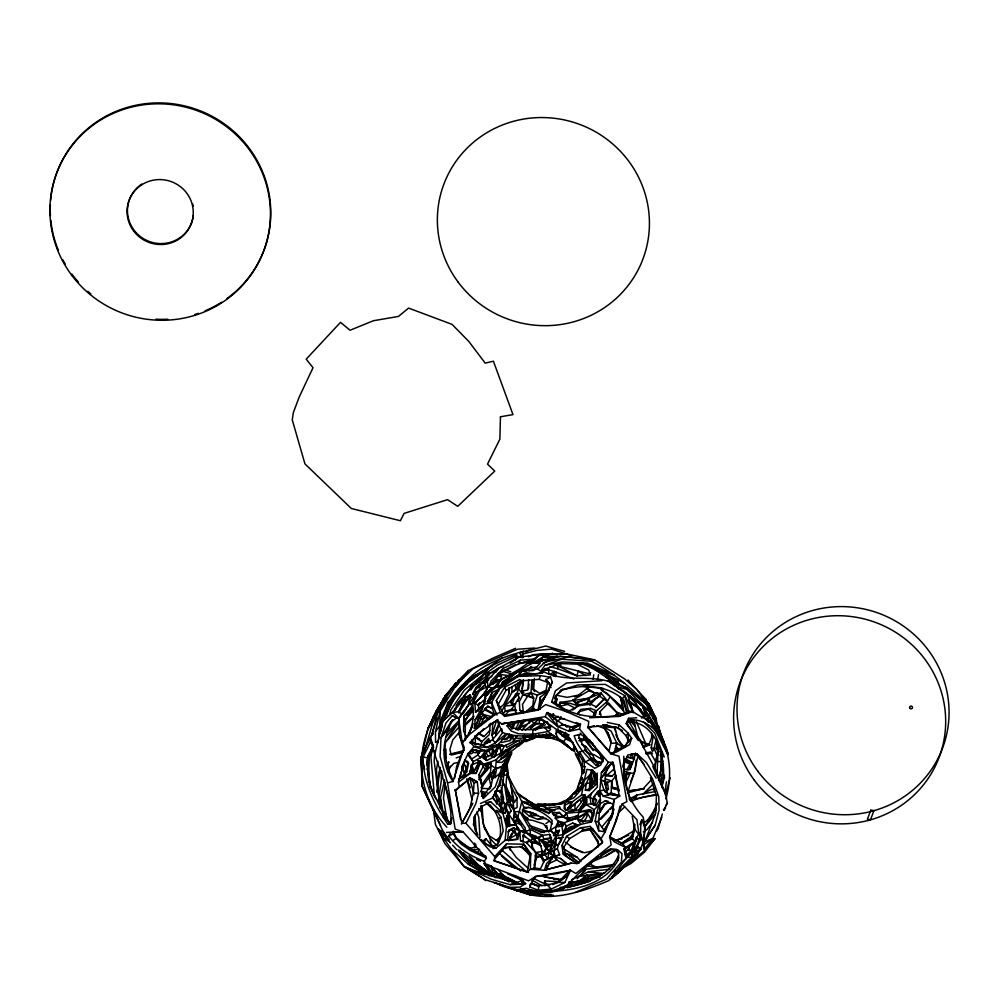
<?xml version="1.0" encoding="UTF-8"?>
<svg xmlns="http://www.w3.org/2000/svg" width="999" height="999" viewBox="0 0 999 999"><rect width="100%" height="100%" fill="white"/><g stroke="black" fill="none" stroke-linecap="round" stroke-linejoin="round"><path stroke-width="1.5" d="M623.813 756.218L623.801 774.312L629.982 800.574M480.019 761.675L480.007 763.823L476.036 773.401L470.117 773.401L459.34 778.646L458.466 782.242L459.365 786.825L455.369 790.621L461.913 823.301L461.363 824.025L472.727 803.208L461.913 823.301L465.959 823.276L494.705 856.643L494.343 860.913L528.558 872.477L493.494 860.451M548.688 813.735L548.688 812.649L552.297 810.039L559.477 808.316L566.758 813.211L588.798 811.213L576.798 818.256L566.908 820.966M433.216 746.041C423.514 762.249 427.722 782.929 435.926 798.863M598.314 846.852L598.339 841.433L590.334 829.719L581.193 831.38M627.946 769.817L629.994 769.417L630.019 763.336L624.999 759.028M484.14 683.229L484.153 680.431L490.209 672.989L518.643 657.242L539.185 654.495L565.209 653.658L594.655 659.815L560.889 656.331L542.757 657.105L518.993 670.779L502.622 681.805L501.411 684.877L498.863 685.876M502.047 755.057L502.06 752.11M583.553 872.402L583.591 867.944M643.693 835.376L644.218 849.275L652.896 838.448L661.813 817.194M481.381 805.569C481.131 820.191 485.077 835.888 496.99 845.379M511.975 686.475L511.925 692.482L501.648 711.338M439.785 731.043L440.097 711.151L456.918 684.078L468.593 670.491L492.782 658.204L515.584 648.314M659.565 775.811L657.042 775.561L658.229 745.129M422.14 780.157L422.04 786.026L442.182 829.582L448.464 839.572M592.207 783.366L595.017 784.04L594.63 771.827M580.531 816.658L576.173 816.146L568.219 818.406L563.461 816.982L554.845 817.994L558.316 821.215L564.385 822.676L576.798 818.256L579.308 811.862L585.963 804.407L586.088 797.751L583.841 794.754L581.593 794.979L572.439 801.76L564.647 805.144L565.634 810.127M508.379 681.53L508.391 680.719L504.183 685.139M469.905 751.46L470.916 753.958L473.139 752.397L478.459 752.946L478.484 751.785L476.011 749.887M624.425 769.33L629.994 769.417L634.153 759.028L630.881 757.916L630.968 753.995M528.059 833.616L538.336 838.161L542.332 851.348L540.859 856.493L543.793 862.349M565.571 832.392L566.308 826.285L564.385 822.676L561.938 826.26L555.744 826.76L550.249 830.306L541.483 832.417L531.955 828.171L522.29 812.949L523.726 807.242C519.942 794.093 510.064 783.603 506.718 770.217L506.893 763.323M591.858 819.105L592.045 812.1L587.637 811.425M661.001 768.805L661.463 751.71M559.815 707.105L559.939 702.472L589.073 698.176L601.236 693.256L607.504 701.136L594.055 712.911L593.244 716.845M479.995 837.724L478.783 817.382L476.935 811.737M438.336 800.299L441.57 778.77L441.808 771.29M429.433 752.709L428.708 775.674L430.394 787.874M634.827 824.475L634.677 829.12L632.28 838.785L622.714 843.718L609.477 837.337M564.647 805.144L564.772 802.022L581.58 786.575L583.029 780.319L582.342 777.597L579.208 783.653L577.135 791.383L573.201 793.88L576.311 793.618M581.593 794.979L584.14 780.669L590.397 774.262L586.288 783.628L585.314 790.209L589.248 790.596L590.397 774.262L591.47 770.316M481.019 808.828L481.143 805.768M618.968 791.283L613.011 762.337L608.354 762.374L601.361 772.889L599.8 790.883L603.246 796.166L608.866 794.48L619.917 795.853L614.26 799.412L612.862 804.195L612.474 813.498L610.564 820.416M474.5 847.689L474.712 843.019M616.171 775.549L611.7 781.018L611.163 793.019L608.816 794.68M478.334 754.445L478.484 751.785M489.473 733.303L490.309 723.288M529.408 720.229L529.258 723.064L531.006 720.366L539.335 718.83L545.167 721.728L540.084 727.372M555.444 845.079L555.968 836.088L559.452 830.356L555.769 830.956L554.058 834.028L550.249 830.306L552.222 820.529C545.004 812.911 534.265 807.304 523.726 807.242M637.899 756.305L634.028 773.301L630.257 773.076L625.973 782.329L626.535 773.401L624.138 779.095M592.594 769.929L591.033 777.297L590.309 788.648L585.314 790.209M470.092 807.354L473.351 793.081L474.026 783.029L470.329 778.146L459.365 786.825M539.535 709.278L540.347 697.215L548.763 690.484L550.474 684.64M501.348 742.544L510.227 740.559L510.539 736.163L504.77 739.173L501.848 739.422M533.566 690.484L534.39 678.496M445.479 742.095L444.642 753.845L448.514 769.58L453.284 781.43M523.488 680.469L522.065 690.983L522.877 694.717L519.368 701.535L519.83 710.289L525.074 712.474L532.754 705.719L533.728 698.076L531.006 692.707L531.855 680.544M492.869 723.176L492.007 735.064L493.419 740.434M664.41 744.505L657.829 731.543L648.351 719.779L648.626 715.971L642.682 705.918L623.351 691.008L608.141 680.694L626.635 687.662L651.148 708.491L660.314 733.878M586.85 799.4L578.808 810.077L584.003 803.109L584.502 796.24M551.048 687.624L548.851 682.729L539.16 679.357L521.977 680.794L519.692 679.545L504.732 687.087L496.328 700.511L500.374 712.537L504.92 716.383L538.299 709.952L545.691 704.607L566.62 711.725L588.761 721.378L588.149 727.185L610.826 753.783L618.993 756.231L626.91 801.623L622.115 804.02L609.852 836.775L611.163 844.979L575.836 873.513L570.466 870.329L564.897 882.417L551.298 889.085L538.336 890.259L538.698 885.676L531.63 883.378M438.723 739.547C438.536 716.82 449.538 696.091 466.458 681.33C480.931 664.522 503.059 657.067 523.801 651.198L521.203 652.822M608.354 762.374L579.557 729.095L580.494 724.263L576.311 722.602M584.003 803.109L584.365 798.588M625.973 782.329L626.535 773.401M435.002 750.674L434.153 760.976L440.184 808.104M523.888 692.544L522.065 690.983L527.822 689.959L528.683 679.582M552.31 891.345C577.122 890.034 605.719 883.728 618.219 859.827L618.718 853.858L615.222 849.487L608.641 849.649L600.911 854.232M636.076 760.177L635.189 770.704L630.694 781.555M504.258 768.943L502.947 784.115L501.323 790.733L503.146 801.198L508.941 814.197L519.755 831.18L520.504 840.646L523.189 841.87L523.101 835.264L525.374 832.055L530.119 829.345L542.719 835.389L549.6 834.402L550.911 836.687M553.933 675.811L554.308 671.478L545.292 668.893M555.519 845.329L555.968 836.088L550.611 829.894M604.982 784.702L605.357 780.431M544.38 883.903L544.655 880.931L558.366 881.705M622.115 804.02L636.937 819.704L638.885 833.703L635.102 841.258L632.28 838.785L634.39 824.275M475.811 844.305L475.549 847.164L468.656 848.551M528.571 688.511L528.983 684.203M565.359 732.23L574.275 745.953L574.65 750.024L572.227 750.062L563.985 742.032L558.029 738.286L556.043 733.953L556.406 730.294L558.229 728.895M500.374 712.537L494.405 714.223L474.313 728.358L475.162 719.717L484.003 704.37L485.564 695.429L493.756 687.861L500.699 679.67L518.993 670.779L537.237 666.832M538.336 890.259L529.807 886.925L530.082 884.252M529.607 861.987L530.694 853.496L523.901 844.23L506.505 843.868L494.705 856.643M592.919 803.496L593.356 799.188L596.54 799.974L594.542 805.369M663.311 763.948L660.901 784.59M518.756 743.256L518.493 745.828L496.978 762.237L496.316 759.677L503.384 751.81L514.985 745.092M509.165 723.888L507.092 725.861L511.113 731.018L518.668 733.778L532.617 734.203L533.104 729.557L551.598 726.261L549.038 728.021L544.305 727.322L548.226 731.53L550.561 729.57L547.227 721.615M567.382 800.686L564.772 802.022L564.073 808.503L568.656 811.388L580.232 809.677L585.963 804.407L590.946 803.795L595.879 805.768L599.762 799.637M664.285 778.895L661.837 778.583L659.303 780.881L662.587 756.068M610.027 835.976L616.171 821.103L616.495 818.169M435.264 752.359L442.707 721.166L452.597 712.399L465.909 696.89L470.292 694.954L469.255 704.22L458.628 718.318L459.328 734.864L463.586 749.362L452.984 781.48L447.552 782.879L455.157 829.12L462.912 831.705L486.426 858.178L484.303 861.263L486.538 865.097L528.608 880.831L535.726 876.51L570.466 870.329L566.321 876.41L559.602 881.243M491.62 756.43L492.47 749.088M550.249 733.441L549.912 736.363C534.365 734.889 517.682 738.323 502.597 732.554L496.915 720.341L498.014 719.817L488.661 725.162M516.383 659.14L516.745 656.106L522.914 657.792M550.511 851.285L551.311 844.542L555.968 836.088L563.523 834.39L580.756 824.387L591.396 821.927L592.807 818.169M515.609 693.968L512.162 704.183M624 761.201L622.827 766.92M636.613 837.237L631.955 857.142L612.662 875.798L626.623 857.766L636.213 848.451L640.172 836.151L634.677 829.12L632.217 816.258M445.367 782.304L443.469 797.989L446.528 817.319L444.53 811.625M519.742 729.407L520.029 727.085L525.811 719.655M515.209 736.176L516.108 738.361L524.213 737.936L524.525 735.326M547.027 865.296L546.503 869.555L544.405 870.254L530.357 869.267L527.172 872.115L530.694 853.496L530.357 869.267L534.365 868.056L540.546 868.718L544.355 860.576L547.639 858.553L559.627 854.832L557.405 848.8L558.366 844.605L563.523 834.39M434.478 796.515L430.806 755.681L431.768 748.089M437 792.269L440.147 767.507M465.247 740.197L465.334 721.153L463.786 716.345L472.702 705.669C474.775 718.88 471.59 732.866 462.212 742.632L458.628 718.318L452.597 712.399L465.709 693.693L484.353 673.576L464.373 690.122L450.861 709.889L449.787 714.685L442.707 721.166L453.246 699.4L467.832 682.08L488.923 667.844L478.084 682.529L490.209 672.989L485.077 674.063L486.163 676.598M488.536 702.584L492.195 692.482L499.125 689.048L501.798 685.114L502.622 681.805M500.237 772.951L495.317 786.787L483.366 798.501L483.753 795.441L491.296 784.952L494.355 770.479L494.955 777.659L500.237 772.951L501.673 766.97L508.416 756.88M593.144 679.345L593.718 674.812M608.116 795.004C603.983 784.315 602.897 770.042 613.011 762.337M428.534 754.857L427.035 765.122M433.578 746.378L430.594 741.782L423.126 757.13C423.126 781.83 434.016 803.945 447.664 824.013L451.048 823.488L451.798 817.781M502.372 754.52L502.734 751.797M492.844 848.588L495.916 848.126L505.094 840.396L507.467 840.122L508.791 830.032L513.786 827.821C520.079 832.841 529.757 830.931 534.278 838.661M582.617 758.029L581.718 772.577L583.441 773.676L584.477 768.593L584.115 761.9C574.862 751.385 572.477 732.504 556.406 730.294M480.457 803.508L492.557 798.026L498.451 786.375L500.312 785.351L501.773 774.437L503.896 772.964L511.625 753.134M496.678 728.333L495.866 734.34L498.901 724.612M654.47 768.868L655.519 761.413L650.212 752.259L645.841 752.709M427.147 762.949L428.221 755.281M664.81 793.531L666.458 781.842M464.735 760.701L468.281 753.096L473.151 761.688L470.042 771.041L470.117 773.401L458.466 782.242L464.86 759.827L468.481 763.548L466.758 771.865L459.34 778.646L464.735 760.701L468.481 763.548L468.256 762.15L464.81 773.501L462.275 777.185M522.027 688.848L523.401 679.632M540.047 844.255L525.374 832.055L520.092 830.768L515.584 824.587L513.498 818.343L514.497 811.737L513.736 809.178L509.865 804.707M623.376 867.144C641.408 857.691 648.001 835.639 643.044 816.907C629.595 802.672 622.926 783.553 623.663 764.06L627.847 754.894L637.15 754.095L652.522 778.745L658.766 796.765L659.128 809.889L655.219 825.024L644.118 841.882L652.896 838.448L642.894 845.379L645.167 828.021L641.783 819.792L640.646 827.184L640.784 839.672L636.975 846.253L633.978 856.742L617.832 873.376L608.778 880.606C580.057 892.944 546.091 903.97 515.871 889.872M473.226 694.705C474.238 685.214 484.278 680.381 491.808 676.398M654.62 769.105L657.017 755.331L659.028 751.548M555.469 676.598L556.206 672.215L554.308 671.478L550.012 674.6M592.882 801.348L593.606 797.077L598.364 791.57M454.582 778.271L456.643 766.358L464.31 747.627L459.328 734.864M538.199 709.64L540.347 697.215M614.098 809.227L605.157 831.842L598.751 830.831L595.179 821.19L596.54 813.323L600.711 799.874M437.137 783.666L440.022 767.382M557.205 695.404L567.157 697.352L578.558 695.079L587.275 688.311L587.737 685.676M655.706 741.133L654.145 748.588L652.359 751.735L651.211 747.751L653.296 736.088M520.504 840.646L526.373 842.607L535.739 852.572L536.226 857.666L534.365 868.056L535.739 852.572L532.43 847.04L530.919 840.796L523.101 835.264L525.462 836.625L522.827 836.463M482.592 706.705L483.928 704.258L485.564 695.429L497.365 686.301L500.699 679.67L488.124 686.313L484.365 694.005L474.85 703.246L469.255 704.22L475.936 692.744L485.052 684.615L486.9 689.298L481.793 696.191L475.487 702.547L469.255 704.22L471.765 704.869M608.866 794.48L603.983 790.084L599.8 790.883C601.298 804.382 597.902 817.494 598.751 830.831M505.931 810.002L507.33 802.509L504.408 784.327L502.947 784.115L502.797 779.957M494.955 777.659L496.765 768.044L501.673 766.97L511.5 753.77L501.423 758.728L500.936 755.431L505.744 749.849M618.219 859.827L618.768 856.955M438.012 761.3L436.451 769.43L437.699 788.773L440.646 808.74M437.137 791.732L437.699 788.773M549.6 834.402L551.086 840.596L544.105 844.38L546.241 848.301L544.455 854.033L547.639 858.553L551.311 844.542L544.105 844.38L538.336 838.161L532.492 838.248L530.919 840.796L526.373 842.607L528.496 840.796L530.919 840.796L541.196 845.828M661.813 787.537C668.131 763.736 657.879 720.791 627.484 721.815M463.573 713.086L468.294 705.194L470.292 694.954L471.328 697.577M547.777 681.33L546.041 690.247L539.71 693.368L533.016 688.91L532.455 680.294M597.477 680.069L598.551 674.537M475.399 814.51L473.389 824.475L477.984 835.077M665.871 798.9C672.752 775.536 670.491 748.151 655.469 728.321C650.324 719.367 640.384 717.494 633.004 711.588M428.883 754.894L427.959 759.352L428.633 782.429M623.713 848.688L626.086 858.541L624.775 849.412L633.741 843.256L631.405 850.424L627.26 854.769L626.623 857.766L627.31 854.819M510.039 840.571L511.775 833.453L515.297 831.767M627.409 756.668L634.153 759.028L635.426 753.034M483.853 745.666L484.478 742.806L488.648 738.448L490.084 742.444M440.372 730.968L447.827 702.384L453.071 698.114L466.458 681.33L459.478 688.748M657.829 751.036L656.281 748.388L657.567 742.544M656.243 758.953L657.704 752.347L657.255 743.406M503.296 713.448L505.232 711.375L504.57 705.993L510.814 700.873L517.42 692.644L520.092 681.143M438.049 742.744L435.527 742.182L435.464 731.643L440.097 711.151M440.959 770.154L441.57 778.77L442.569 774.387M506.968 825.074L507.942 820.766L505.569 819.043M422.302 773.438C418.668 746.178 429.782 719.779 444.655 697.639L436.675 710.689L427.884 728.87L421.116 758.253L422.04 786.026L440.634 825.574M441.296 806.168L440.434 798.151L444.63 779.969M447.415 767.844L448.813 761.787L447.003 766.033M591.396 821.927L594.243 809.727L599.812 803.883L605.194 800.873L608.179 801.273M473.351 703.808L475.936 692.744L487.45 686.5M579.557 729.095L569.043 731.355L569.979 727.359L580.494 724.263L569.043 731.355L557.804 726.585L545.229 716.645L501.66 723.825L496.915 720.341L477.047 734.465L470.679 742.719L469.842 742.544L483.841 728.795M503.146 801.198L503.646 799.1L501.186 787.374M489.86 685.064L490.896 681.193L503.171 668.418L520.454 660.152L534.19 659.115L538.786 655.481L565.209 653.658M506.605 763.323L503.121 777.172M503.021 810.551L501.386 806.193L501.96 803.82M599.4 714.422L600.087 711.6L608.528 702.834L616.52 712.05L618.256 715.933L617.457 713.186L615.584 715.396M584.14 780.669L586.9 769.405L591.458 770.092L596.228 774.375L596.828 783.765L589.248 790.596M480.806 745.766L481.805 741.72L489.385 734.54M595.042 716.595L596.49 710.776L590.709 708.428L580.781 709.352L577.584 713.361L579.919 714.922M516.608 828.221L520.092 830.768L517.657 839.31L505.094 840.396L506.456 826.735L502.747 812.662L504.92 804.195L507.33 802.509L511.188 810.913L508.703 813.636L507.367 818.968L509.902 825.561M615.771 751.585L616.783 743.069L611.138 731.143L603.671 726.773L611.151 741.62M470.117 773.401L473.151 761.688L480.619 757.642L485.402 750.749L498.426 744.392L506.918 734.277L512.862 736.126L513.436 741.583L504.358 745.953L495.666 746.628L487.025 751.698L482.704 757.304L486.8 760.464L520.616 742.756L526.56 736.862L534.415 738.261L533.229 736.65L527.597 736.513M608.853 751.385L610.963 743.256L608.116 733.066L603.671 726.773L614.747 727.697L618.044 739.135L623.426 746.69M497.277 844.742C503.933 830.831 499.675 815.733 489.91 804.67M614.235 752.821L616.783 743.069L610.963 743.256M616.171 821.103L620.129 806.043M468.356 778.546L471.166 778.533L477.31 781.917L478.558 793.293L475.774 803.82L465.959 823.276M589.997 787.687L592.27 779.12L591.033 773.775M623.189 867.132L633.978 856.742L636.213 848.451L633.89 845.728L636.388 837.15M501.261 810.564L501.073 805.531L502.572 800.074L500.237 790.471L495.029 791.583L497.327 801.635L496.378 803.833M662.012 766.058L659.153 776.473L660.951 774.687M518.294 682.442L516.708 688.186L511.925 692.482L518.394 688.323L522.927 680.307M665.371 795.079L670.142 777.834M494.967 682.692L497.989 675.249M441.221 721.428L442.844 715.634M444.48 699.5L445.691 695.229L455.806 682.954L456.506 685.376M479.757 778.471L486.663 770.529L488.948 762.462L491.471 765.571L495.616 768.331L501.673 766.97M549.038 728.021L549.85 725.174M534.103 865.146L536.226 857.666L557.405 848.8M662.349 813.948L658.091 828.77L656.48 831.318M424.5 751.348L432.667 723.076L445.691 695.229L450.162 691.77M517.944 701.323L519.043 697.527L517.42 692.644M543.081 734.402L542.395 736.812L538.573 734.977M553.034 675.861L554.308 671.478L573.938 678.983M628.346 850.411L629.557 846.24M629.994 769.417L632.13 762.312L625.349 758.853M499.15 675.586L501.473 676.248L500.262 680.194L496.603 680.232M657.005 803.77L654.607 811.638L644.517 826.772M429.632 740.734L437.162 717.994M505.094 761.588L498.451 786.375L492.557 798.026L500.249 806.455L503.371 813.586L505.519 813.024L504.92 804.195L502.572 800.074L500.249 806.455L499.512 799.3L495.029 791.583L500.237 790.471M577.897 664.51L588.761 670.054L590.409 674.912L577.035 675.861L557.504 668.706L558.329 666.021L588.174 673.513L590.721 672.752M611.488 818.306L612.874 813.835M625.087 851.997L628.383 849.724L629.757 845.254M479.57 762.025L476.036 773.401L470.042 771.041M496.503 720.691L492.007 735.064L495.292 732.055L499.213 723.101M532.105 710.301L537.337 695.242L548.763 690.484L546.553 694.792L540.009 702.197L544.43 698.788M539.148 809.852L541.383 809.989L541.708 808.978L554.932 810.676M448.389 772.027L450.287 766.121M555.956 703.184L557.205 699.263L555.094 697.065M593.893 782.979L596.553 778.134M602.547 761.887L603.371 759.365L599.987 753.795L602.547 761.887L596.028 765.359C587.437 756.668 577.547 747.764 574.163 735.689L581.293 734.44L594.792 746.216M430.806 755.681L433.554 747.327M452.784 719.979C441.895 738.636 440.259 763.311 452.984 781.48M566.62 711.725L551.648 702.135L555.382 690.821L566.483 683.016L601.798 680.731M558.041 720.866L560.202 718.93L560.988 716.57M568.219 799.088L576.848 789.784L582.142 773.726M634.028 773.301L628.096 791.233L643.131 788.723L652.21 778.895M539.16 679.357L540.422 675.636L550.599 677.185L552.26 682.205L538.299 709.952L552.26 682.205M504.882 775.286L507.292 774.612C502.422 794.355 514.06 812.637 525.224 827.971L525.374 832.055M631.38 801.697L635.426 799.5L636.962 794.979L655.344 791.545M472.889 701.548L475.936 692.744M511.013 729.445L513.498 722.265M625.349 745.704L628.321 740.771L626.036 735.701L618.206 727.934L619.255 724.924L607.192 722.377M479.557 752.996L480.544 750.162M597.165 773.076L597.327 787.075L591.52 793.268L590.109 797.339L590.946 803.795M516.108 738.361L517.145 735.414L513.436 741.583L520.504 739.834L523.401 740.584L527.909 739.847L533.578 737.811M480.844 791.533L482.892 785.763L495.616 768.331L496.316 759.677L484.178 764.597L480.007 763.823L478.121 761.975M586.313 689.31L587.325 686.463M631.668 857.254L633.978 856.742L637.562 846.665L637.437 843.993M475.337 728.134L484.003 704.37L491.583 702.597L498.926 689.148L520.816 674.75L526.061 673.226L535.239 673.813M477.597 727.422L480.931 718.106L483.366 714.435L491.87 716.832M505.969 822.714L507.005 819.829M479.495 777.384L486.663 770.529L489.185 763.623L479.158 778.159M513.598 816.021L516.208 817.457L517.869 816.795L522.027 801.011L536.8 809.078M661.301 752.272L661.763 763.623L662.774 760.926M480.357 725.049L484.865 716.058M558.878 705.282L559.939 702.472L569.78 703.184L578.034 705.881L590.571 704.158L596.478 706.892L603.92 699.188L607.504 701.136L610.214 696.615L598.701 687.449M515.272 659.977L516.745 656.106L497.39 665.222L485.077 674.063M469.542 732.991L473.139 723.626M472.077 758.815L477.809 755.007L479.208 751.373L485.402 750.749L474.038 746.478L470.679 742.719L483.266 745.254L486.8 747.464L498.426 744.392L504.358 745.953L501.323 752.472L499.213 745.641L494.455 756.93L491.146 754.969L483.329 758.316L486.8 760.464M563.024 826.185L564.385 822.676M639.922 824.612L641.783 819.792M494.455 756.93L498.489 746.515L501.161 745.504M522.777 735.951L524.213 737.936L524.787 736.438M643.643 842.107L645.491 839.684L655.806 812.949L656.418 795.803L650.449 777.584M536.226 857.666L550.349 852.634L544.105 844.38L553.321 840.696L555.032 845.803C554.72 854.744 549.737 861.575 546.503 869.555L571.228 863.148L577.097 863.511L602.347 842.831M442.12 726.735L438.823 735.202L440.971 731.068M446.516 715.459C456.73 684.253 487.475 665.334 516.845 654.607M512.649 728.97L514.835 723.376M484.103 842.956L485.814 838.623L491.033 844.804L494.867 846.39M628.396 720.579L637.762 736.688L641.583 741.583L643.456 747.452L648.601 745.341L651.648 737.624L651.648 733.378M518.481 730.169L522.302 720.591M545.229 716.645L546.74 712.874L579.907 724.787L569.043 731.355M627.722 713.011L628.508 711.038L624.862 695.691L605.269 684.377L578.021 684.952L560.127 690.509M661.725 785.264L663.773 780.169M430.644 725.037L432.33 720.903M433.466 718.144L436.85 709.889L444.655 697.639M486.9 689.298L488.124 686.313L487.137 680.681L499.125 667.981L495.679 672.402M598.101 764.06L599.138 761.525M657.03 803.221L653.746 811.238L655.931 810.139M557.792 834.402L559.452 830.356M592.882 770.266L594.492 780.057L591.371 787.624L593.006 787.2L590.709 786.101M565.634 710.401L570.067 710.551L579.682 704.919L587.062 703.034L589.073 698.176L595.167 693.206L597.277 693.081M433.703 717.707L436.85 709.889L439.86 706.718M465.334 721.153L472.702 705.669M441.57 778.77L442.782 775.936M569.243 811.625L574.924 810.326L581.593 801.935L584.003 796.278M474.313 728.358L480.007 715.059L487.799 706.268L492.42 708.628L494.405 714.223L497.24 714.897M508.803 756.817L501.923 771.927L504.532 770.266M529.807 886.925L532.08 881.642L535.726 876.51L557.242 873.526L570.466 870.329M605.756 786.188L607.417 782.329L611.7 781.018L612.25 788.248L619.093 790.059M508.516 840.971L511.775 833.453M556.043 733.953L557.692 730.157M638.398 740.584L626.248 723.538L628.521 718.331L636.725 717.781M513.436 741.583L514.522 739.098M563.985 742.032L565.459 738.636L570.516 740.509L559.378 732.492L557.504 729.432M593.856 805.219L593.456 799.425L595.392 794.992L599.313 790.459M469.318 733.054L472.252 726.373M478.558 711.088L478.496 705.194L474.85 703.246L475.536 712.287L483.928 704.258L485.189 701.41M507.017 739.322L508.903 735.139M584.602 871.565L585.664 869.242L612.237 866.245M446.878 827.197C428.908 808.253 420.242 782.417 421.391 756.455L430.182 737.487L432.942 733.815M470.292 694.954L468.881 697.14L465.909 696.89L458.603 712.687L463.848 702.534M557.33 825.336L562.624 823.613L558.316 821.215L555.744 826.76L555.769 830.956L557.017 832.105L554.058 834.028M626.935 770.017L630.019 763.336L632.13 762.312M454.757 710.189L457.779 703.683L472.152 686.301L479.445 680.631M560.139 887.387L564.46 886.987L563.698 888.611L550.561 892.557L539.984 893.031M472.602 694.218L473.663 691.945L484.153 680.431L485.152 683.091L488.561 679.932M433.104 745.104L430.182 737.487L421.628 755.631L423.776 752.422M506.505 843.868L504.657 847.789L494.505 859.302M644.23 764.535L636.725 754.994L637.15 754.095L646.49 762.599L656.118 778.209M548.751 674.05L548.763 668.831M515.621 729.357L519.468 721.34M635.264 842.656L637.212 838.623L642.869 839.709L639.81 832.617L640.784 839.672M427.335 757.916L433.091 746.066M491.358 756.318L493.319 752.284M663.91 809.977L667.195 803.271L666.083 795.454L652.722 766.308M509.003 688.786L509.378 693.144L503.771 704.37L499.512 708.328M561.938 845.504L563.823 847.127L565.921 856.368L563.186 853.995L561.938 845.504L566.545 836.313L580.419 827.821L590.009 826.385L602.559 842.182L577.097 863.511L567.157 857.167M561.938 826.26L562.874 833.066L566.308 826.285L572.527 823.076L578.021 825.174L570.392 826.747L564.672 831.305M454.732 710.351L452.597 712.399L458.366 711.775L465.909 696.89M589.797 784.003L592.27 779.12L589.21 778.883M453.071 698.114L439.86 725.549L435.464 731.643M478.883 774.862L484.178 764.597L491.371 762.537L490.509 772.152L481.63 784.952L478.883 774.862L480.906 779.732L481.63 784.952M492.195 692.482L487.337 701.835L491.133 702.859M513.498 818.343L514.56 816.308L514.497 811.737L519.805 811.538L530.119 829.345L530.344 834.552M478.971 688.024L480.944 684.24L487.137 680.681M472.764 703.333L479.045 691.545L485.052 684.615M515.472 664.597L498.014 673.975L518.381 664.048L520.454 660.152M580.844 821.628L584.914 820.366L587.162 816.146L585.938 812.462M596.54 813.323L600.012 812.162L604.245 804.183L609.815 802.509M486.9 695.304L488.873 691.645M589.385 686.538L587.275 688.311L588.861 690.809L595.167 693.206L601.236 693.256L599.662 696.178L591.358 701.186M466.358 715.122L468.506 711.188M473.688 772.127L479.32 761.887L473.688 771.915M432.804 717.519L445.691 695.229L443.057 699.525L445.529 698.064M497.864 705.007L505.931 690.496L521.977 680.794M519.043 697.527L511.788 709.228L505.232 711.375L516.408 710.064M574.45 819.23L576.173 816.146M665.696 805.956L667.195 803.271M484.303 861.263C470.242 856.131 457.779 847.951 448.701 836.038L450.524 832.766L462.912 831.705L446.503 832.417M544.28 845.878L545.741 843.256L538.336 838.161L542.719 835.389L543.681 838.948L542.17 840.559M430.969 723.688L427.884 728.87L432.317 721.003M442.357 719.592L451.298 703.833M523.289 720.229L517.195 729.557M489.535 788.823L491.071 786.151L488.499 776.048M503.171 668.418L500.474 673.114L490.821 683.978M613.423 875.761L612.2 877.896L609.353 878.908M427.884 728.87L430.831 723.825M513.948 809.44L511.151 786.163L517.02 797.964L514.298 802.622L511.151 786.163L507.292 774.612M460.314 681.231L463.049 677.609L450.936 689.747L437.924 711.825L431.843 735.152L433.316 733.266M620.916 843.793L630.069 837.986L633.703 831.805M510.227 740.559L512.862 736.126L509.165 733.965M577.185 878.77L585.664 869.242M506.056 804.645L507.33 802.509M602.559 842.182L601.123 838.573L605.157 831.842L598.189 822.027L595.179 821.19M445.679 708.641L448.076 704.657M496.778 803.795L499.512 799.3L497.327 801.635L495.142 791.183M663.973 810.476L665.559 807.866L663.461 809.752M618.531 855.356C609.09 877.06 584.128 884.54 562.662 887.861M585.377 794.754L567.544 809.752L572.439 801.76L564.772 802.022L562.212 803.571L549.812 805.619L544.393 804.27L559.24 803.496M596.291 858.054L600.424 856.418L601.848 854.083M537.337 695.242L531.006 692.707L527.922 695.729L522.477 704.445L523.476 713.161M452.272 719.929L441.021 737.662L440.084 756.418L447.552 782.879M455.119 685.614L458.229 680.681L468.593 670.491L455.319 687.162L463.049 677.609M653.633 790.009L655.119 787.649M622.777 861.425L627.197 857.342L630.294 852.434M572.227 750.062L574.238 746.902M600.012 812.162L605.556 803.446L600.699 808.928M563.773 736.738L565.184 734.527L568.306 736.475L565.684 737.162M656.006 730.681L657.417 728.483L648.626 715.971L645.541 715.996L641.383 717.969M458.828 712.699L468.881 697.14L464.847 701.46M535.039 808.441L536.451 806.293L547.527 812.949M644.118 841.882L655.219 825.024M459.065 721.802L445.479 742.407L458.691 727.372M644.305 822.639L647.876 819.854L655.669 808.079M477.185 853.021L479.645 849.312L472.265 849.799M450.561 690.334L455.806 682.954M490.047 690.097L491.683 687.624M540.422 675.636L517.332 676.485L521.466 671.54L519.567 674.55L501.411 684.877L518.993 670.779L521.466 671.54L537.774 669.043L544.967 662.1L568.593 656.917L595.292 660.214L624.85 679.07L636.813 689.285L647.327 704.22C630.806 687.387 612.562 672.202 591.533 661.288L561.688 659.215L544.83 665.346L541.408 670.379C563.736 684.09 591.483 673.089 614.585 683.603M570.804 798.164L572.439 795.766M566.708 810.177L572.439 801.76M563.823 847.127L569.642 838.586L584.403 829.582L592.644 828.82M593.443 695.754L595.167 693.206L587.275 688.311M491.071 786.151L489.31 788.723L482.117 788.423M511.188 810.913L505.993 818.069L507.392 825.536L506.456 826.735L515.584 824.587L507.392 825.536M577.672 714.148L579.395 711.625L590.709 708.428M561.151 840.771L558.079 845.254L558.366 844.605L555.032 845.803L549.962 851.51L550.624 854.033M536.426 663.061L541.008 659.64L542.757 657.105L554.645 658.441M487.05 695.366L491.858 688.448L495.879 686.301M489.035 875.773L490.584 873.551L496.178 874.038L505.631 880.269M563.686 736.663L565.184 734.527L562.062 735.863M589.635 779.27L591.033 777.297M510.077 754.52L511.738 752.172M643.456 747.452L645.816 744.118L648.601 745.341M440.921 704.707L436.675 710.689L441.196 705.107M446.99 698.001L437.924 711.825L440.184 709.802M502.435 755.157L504.145 752.746M488.449 675.424L490.209 672.989L485.589 678.521M519.755 831.18L516.783 835.326L516.92 839.335M615.746 715.559L617.457 713.186M606.156 771.428L600.461 779.332L603.983 790.084L605.481 792.207M583.079 783.228L577.135 791.383L576.848 789.784M473.688 817.407L481.643 806.555L490.646 801.735L503.371 813.586L496.278 810.326L500.849 817.145L503.234 830.893L498.051 843.718L491.92 847.189M601.56 827.384L612.712 813.923M644.942 840.346L647.677 836.613M470.354 678.808L468.756 680.968L471.728 680.207M449.026 727.859L441.021 737.662L446.029 722.851L452.197 715.808L458.628 718.318L468.294 705.194M652.684 821.927L647.165 829.382L643.294 831.867M470.804 689.997L474.475 685.052L479.995 680.481M508.141 799.475L509.615 801.76L512.125 800.374L508.866 798.725L510.676 796.29M484.153 680.431L479.458 686.713L475.911 687.449M523.426 657.255L520.916 656.53L522.739 654.083L536.863 650.399L551.648 649.1L571.628 655.794M578.071 791.27L581.58 786.575M540.884 855.356L546.241 848.301C552.547 854.869 557.005 863.223 567.444 864.397L560.651 858.503L553.071 856.817L544.355 860.576L540.884 855.356L535.464 852.622L542.332 851.348L540.859 856.493L543.031 858.478M605.394 827.759L608.978 823.039M456.106 705.456L461.563 698.313M651.398 841.195L654.969 838.611L644.505 852.184L630.769 863.685L623.963 867.207M539.847 727.659L545.192 721.465M580.756 824.387L576.798 818.256L581.056 820.291L586.163 813.773L576.798 818.256L568.231 820.204L563.461 816.982L555.656 817.444M593.618 700.299L589.735 705.094L601.236 693.256M482.18 795.466L483.578 793.706L481.156 792.082M592.944 816.67L589.71 820.741L581.793 821.478L576.798 818.256M648.626 715.971L646.328 718.843L648.351 719.779M440.372 706.83L436.863 711.163L436.85 709.889L439.248 709.602M441.908 831.405L438.436 829.457L444.655 843.306L463.886 866.383L491.346 879.257L510.014 884.652L520.854 884.252L523.439 881.068L514.473 875.611M445.879 696.078L443.057 699.525L445.179 697.527M448.738 704.807L462.262 688.224M626.036 735.701L628.134 733.166L619.255 724.924M504.345 716.32L508.928 710.826M644.617 826.91L654.845 814.622M472.44 743.606L469.842 742.544L483.266 745.254L492.544 739.71L501.673 728.758L502.597 732.554L495.454 742.869L486.8 747.464L474.038 746.478L467.694 754.57L473.151 761.688M517.095 818.631L514.148 822.165L521.366 824.65M446.416 736.625L458.953 721.678M465.809 719.28L473.663 709.952M441.508 832.629L443.381 838.049L463.886 866.383C482.205 874.512 501.91 878.408 520.854 884.252L523.588 881.031M459.902 731.568L452.847 739.834L449.862 749.4L451.273 755.057L462.899 752.197M464.935 725.661L473.601 717.057M532.055 880.781L535.726 876.51M493.019 684.215L496.865 679.782M436.9 711.076L439.635 707.941M491.146 754.969L498.489 746.515M563.461 816.982L566.758 813.211L568.231 820.204M461.838 702.884L464.747 699.587M626.848 712.612L622.19 698.738L624.862 695.691L632.792 711.588L618.606 716.47L589.647 717.732M477.622 705.319L479.657 703.034M548.676 832.08L550.249 830.306M566.758 813.211L563.374 817.02L559.215 812.424L552.335 812.936L552.297 810.039L549.587 812.811M654.969 838.611L643.269 851.685L616.283 873.613M635.651 848.8L637.562 846.665L641.208 849.075L633.978 856.742M462.212 742.632L470.029 733.978L496.341 713.586L491.583 702.597L487.337 701.835L499.125 689.048L497.365 686.301L501.823 686.588M584.727 769.242L581.718 772.577L584.477 771.952M522.015 730.169L531.006 720.366L535.314 724.425L539.385 723.588L543.468 724.063M567.932 819.854L569.992 817.644L568.219 818.406M482.929 674.275L488.923 667.844M533.691 670.154L540.484 662.861L530.844 663.398L538.786 655.481L519.917 668.818L504.395 677.672L490.209 684.09M489.922 730.344L484.165 736.525L478.446 732.879M481.019 787.761L482.892 785.763M480.744 713.723L483.366 714.435L484.802 717.12L482.342 719.717L478.821 714.273M449.163 768.331L453.921 763.311L458.978 762.274M569.905 870.017L558.478 882.055L552.922 884.639M488.399 701.71L498.926 690.659M509.39 837.487L512.337 834.402M487.5 703.333L496.89 693.531M600.861 819.23L608.366 811.388M610.501 809.153L612.649 806.905M485.152 683.091L488.361 679.757M486.663 770.529L491.471 765.571L488.998 762.487M447.49 732.417L459.39 720.242M499.562 792.519L501.323 790.733M501.423 758.728L514.36 745.529L518.493 745.828L521.74 742.569L516.283 744.342M491.096 755.706L494.168 752.622M604.77 773.263L605.881 775.998L612 776.111L614.934 773.164M598.139 820.679L613.423 805.344M477.984 704.782L480.044 702.709M653.309 783.89L642.931 794.193L650.499 789.722L654.932 788.748M630.756 801.111L636.962 794.979L629.258 799.088M454.57 695.841L462.2 688.299M619.392 811.9L624.637 806.917M507.667 826.76L509.79 824.674L508.941 814.197L506.68 811.051M517.132 729.907L520.029 727.085L526.86 724.275M475.162 719.717L480.007 715.059M555.444 696.216L562.887 689.135L556.131 695.354L554.832 702.434L557.292 706.181M596.615 706.518L603.958 699.537M450.936 689.747L473.414 668.431L517.519 649.225L534.815 648.051L525.486 651.847M457.742 690.971L472.914 676.585L486.313 668.955L502.122 657.804M484.14 826.373L489.348 835.888L496.391 840.384L500.337 836.65M458.628 718.318L460.714 716.358M478.496 705.194L486.001 698.139M511.363 703.908L510.814 700.873L519.48 693.506M642.494 842.507L645.491 839.684M475.536 712.287L483.928 704.258M529.695 729.595L535.314 724.425L530.469 727.884M531.031 662.025L534.19 659.115L518.381 664.048M452.435 688.036L454.645 686.001M449.787 714.685L455.906 709.14M578.409 734.49L579.87 739.797L585.601 749.325L583.391 751.323L579.495 751.635L585.364 761.9L594.792 768.318L600.611 765.184L603.371 759.365L589.348 739.735M511.5 753.77L501.835 762.412L496.978 762.237M499.575 776.398L501.773 774.437M526.273 736.463L536.825 736.575L551.698 738.249L553.671 736.488M529.582 663.623L538.786 655.481M604.395 774.562L607.429 774.774L614.173 768.905L613.186 762.649M454.57 694.73L467.42 683.566L465.284 683.291M598.214 764.285L591.57 758.666L585.364 761.9M489.972 774.762L491.833 778.995L493.818 777.284M472.052 679.595L476.673 675.624L474.175 676.036M464.498 724.412L473.976 716.283M542.257 671.253L544.63 669.23L560.202 663.598L587.574 664.472L624.625 683.279M493.543 796.016L495.679 794.193M597.877 857.254L578.858 873.326L563.698 888.611L560.776 888.411M468.256 713.486L473.026 709.477M464.81 773.501L466.758 771.865M576.161 707.454L578.034 705.881L572.789 700.187L588.861 690.809M482.829 841.121L485.814 838.623M534.465 722.889L539.335 718.83L539.385 723.588L534.465 722.889L525.449 730.032M518.306 746.365L525.387 740.521M587.062 802.247L586.088 797.751L591.52 793.268M594.792 715.908L594.055 712.911L596.341 711.051M567.544 809.752L578.071 801.173M550.312 716.158L553.446 713.623M484.503 709.253L488.061 706.38M592.644 781.543L594.492 780.057M572.789 700.187L576.273 702.697L588.261 698.726L595.167 693.206M464.947 701.673L470.442 697.352M636.463 852.821L641.208 849.075L638.898 848.101M450.512 722.489L456.593 717.831M528.496 711.513L533.341 707.804L535.039 709.802M491.858 672.989L497.877 668.393L503.658 666.208M524.587 671.89L531.843 666.483L526.623 669.829M626.248 723.538L631.68 719.617C650.699 720.279 664.347 737.037 668.206 754.57L663.523 744.892M462.612 686.113L476.673 675.624M485.614 695.679L484.365 694.005L491.858 688.448L488.124 686.313M514.36 745.529L498.451 757.192M545.879 823.613L549.587 820.891M656.343 728.071L658.503 726.498L645.342 702.984M465.459 681.942L472.914 676.585M583.079 880.656L589.148 876.298L604.695 872.926M470.092 687.886L473.888 685.177M610.826 677.172L608.466 678.858L594.979 669.717L583.016 664.148M499.7 680.981L504.395 677.672M510.214 663.174L518.643 657.242M647.876 819.854L651.336 817.432M544.68 885.663L557.742 882.404L566.321 876.41M470.517 686.575L473.076 684.802M606.018 791.058L608.441 789.385L607.417 782.329L603.271 781.081M622.452 842.731L632.442 835.813M611.301 877.06L613.786 875.336M581.256 741.633L584.477 739.422L583.728 735.326M531.843 734.502L529.258 736.525L524.213 737.936L524.188 735.476M572.652 710.002L575.212 708.254L567.894 704.395L559.939 702.472L559.153 706.393L567.894 704.395M595.566 707.517L596.478 706.892M498.963 818.431L500.849 817.145M544.455 854.033L540.859 856.493L535.127 855.806M583.891 699.188L589.073 698.176L590.571 704.158L587.062 703.034M507.904 831.892L513.786 827.821L516.783 835.326L511.426 829.507L514.71 832.055M469.468 752.297L473.002 749.924L479.208 751.373L476.648 750.049M474.475 685.052L479.495 681.705M490.197 741.121L488.074 742.532L484.478 742.806L489.71 740.734M466.321 682.28L481.293 672.315M452.959 840.521L456.106 838.423L460.789 843.805L469.955 850.274L486.426 858.178M506.718 770.217L504.62 771.603L504.008 769.005M625.649 847.514L622.714 843.718L609.852 836.775L614.373 841.92L625.649 847.514L635.102 841.258M657.829 733.928L660.027 732.504L658.503 726.498L658.616 728.845M554.033 815.758L559.215 812.424L563.911 817.207L555.444 815.971M507.617 873.85L520.754 879.582L525.661 883.541L520.079 887.112L509.54 887.374L485.052 879.682L463.886 866.383L479.021 875.911M591.108 862.174L605.856 855.868L616.183 849.25M473.439 708.428L463.786 716.345L463.573 731.081L466.321 736.987M504.77 739.859L510.539 736.163M600.424 856.418L610.789 849.987M443.718 750.399L445.916 749.05L446.191 758.278M496.216 686.375L493.756 687.861L496.316 686.862M599.787 791.533L597.639 792.831L598.788 796.228L597.377 791.245M543.731 891.483L540.122 893.655L529.058 893.506L521.228 891.932M501.798 685.114L519.567 674.55L518.993 670.779L521.278 671.728M614.847 840.733L621.503 838.124L633.616 830.968M553.396 719.105L558.179 716.308M506.443 815.634L508.941 814.197L507.367 818.968L509.79 824.674M618.918 716.395L628.508 711.038L632.792 711.588L627.722 694.879L623.351 691.008L634.927 702.447L645.541 715.996L642.682 705.918L650.361 712.474L626.735 689.372L614.685 686.001L608.141 680.694M532.767 729.794L543.456 723.701M458.229 680.681L460.839 679.22M594.38 699.138L599.662 696.178L603.92 699.188M605.856 855.868L616.346 849.987M562.874 833.066L577.609 824.874M518.843 819.829L514.148 822.165L518.893 819.892M551.548 716.133L554.045 714.797M510.601 837.899L517.057 834.54M546.678 847.651L551.635 845.104L551.585 839.285M590.334 829.719L592.694 828.496M574.887 751.922L552.547 735.014L549.912 736.363L546.228 733.741M551.56 852.022L553.983 850.811L555.169 856.305L553.071 856.817L546.565 863.586L544.405 870.254L571.228 863.148M523.114 810.801L529.245 816.058L537.849 819.417L543.081 816.795M513.736 809.178L517.145 807.467L517.02 797.964M507.929 802.472L509.078 801.897M550.511 685.826L545.804 679.52L550.599 677.185M527.247 695.766L529.882 694.48M507.817 886.762L506.905 886.887L517.782 890.971L538.961 892.831L541.595 891.545M571.952 879.582L588.461 871.79L609.752 869.18M448.701 836.038L453.484 833.765L453.271 831.205M547.252 890.783L540.122 893.655L538.961 892.831L551.061 890.996L564.46 886.987M534.74 729.732L537.512 729.245L534.852 729.807L545.429 724.712M548.788 863.66L556.643 859.977M636.575 847.127L637.562 846.665M564.772 802.022L574.013 797.702L586.288 783.628L590.084 782.891M560.839 690.409C580.694 684.465 605.631 684.14 622.19 698.738M435.527 742.182L437.962 741.058M569.305 798.688L557.367 804.083L548.963 805.606L544.393 804.27M524.213 737.936L526.56 736.862M624.55 771.153L630.257 773.076L626.585 774.762L623.863 774.675M502.06 785.376L504.408 784.327M468.556 680.993L471.341 679.77M585.439 766.82L581.543 766.196L577.859 754.545L580.269 753.483M510.014 884.652L523.039 880.319M474.762 675.848L477.559 674.637M481.468 796.34L485.227 794.704M486.313 668.955L491.958 666.508M615.983 872.751L620.017 871.016L615.759 870.666M575.499 892.344L606.43 879.182L621.341 862.224L622.027 853.67L617.744 849.874L610.164 848.863M637.187 850.786L641.208 849.075M528.471 656.743L533.641 654.557L552.847 653.533L557.192 655.019M525.836 741.683L535.377 737.712M627.459 721.353L631.68 719.617L628.521 718.331M472.627 764.497L480.556 761.226L484.178 764.597L482.292 764.048M522.352 809.739L528.696 807.142M522.402 832.217L526.461 830.544M621.503 838.124L628.683 835.201M537.175 837.537L542.719 835.389M456.156 757.941L460.527 756.318M589.073 698.176L576.273 702.697L579.682 704.919M538.961 892.831L542.395 891.645M472.539 677.734L476.91 676.236M574.088 726.76L578.296 725.311M474.026 783.029L477.31 781.917L470.329 778.146L455.369 790.621L455.182 789.41L460.551 819.517M579.208 783.653L582.754 782.467M563.324 724.762L546.74 712.874L557.804 726.585L563.324 724.762L569.979 727.359M555.169 856.305L559.627 854.832M461.863 766.308L465.234 774.849L461.863 766.308L464.897 765.321L466.483 769.555M574.537 696.877L578.933 695.466M522.44 720.928L507.092 725.861L508.204 724.987L512.075 727.871L521.94 729.645L533.104 729.557M592.782 760.039L598.538 762.724L602.847 761.35M608.691 793.768L611.163 793.019L619.417 795.691M497.902 786.076L500.312 785.351M590.234 754.183L594.08 754.682L601.735 759.34M587.549 727.672L594.218 725.736M635.426 799.5L643.468 797.19L657.23 794.979M577.859 754.545L580.344 753.845M548.139 654.869L552.847 653.533L545.554 654.907M614.21 872.027L617.07 871.228L617.832 873.376M577.01 863.536L563.186 853.995M567.07 887.761L590.197 881.343M604.245 804.183L609.852 802.647M525.087 889.834L522.402 890.571L516.483 889.797L526.273 888.261L536.163 891.57L551.061 890.996L547.315 889.922M605.856 829.382L603.446 830.044L606.068 827.609L612.474 813.498L614.26 799.412L603.246 796.166M449.937 754.257L464.373 750.399M651.323 795.404L654.308 794.605M602.035 874.987L572.09 882.467L567.295 884.989L585.389 882.279M627.484 792.881L643.131 788.723M582.629 821.578L585.476 820.828L584.914 820.366M544.892 846.84L551.635 845.104L551.086 840.596M549.313 737.037L551.698 738.249L554.882 737.449M518.394 688.323L522.877 694.717L531.006 692.707M578.97 740.771L584.477 739.422L593.231 750.561M578.558 695.079L581.043 694.48M530.844 663.398L560.889 656.331M558.104 732.579L562.025 731.668M592.682 850.848L584.265 852.784L570.342 847.027M579.308 811.862L589.135 809.64L592.02 810.501M634.652 799.063L649.812 795.728M614.959 840.371L622.165 838.835M523.401 740.584L534.415 738.261M578.521 876.523L601.623 873.313L588.461 871.79M538.174 890.571L522.402 890.571L521.091 888.423M536.775 673.9L542.732 672.702L537.774 669.043M600.099 876.997L572.09 882.467L569.043 882.292M543.144 662.924L546.053 662.362M544.83 665.346L562.325 662.012L587.25 663.099L614.385 675.112L598.701 670.267L625.287 687.986M468.356 679.894L471.391 679.32M487.699 802.284L490.646 801.735M449.937 754.382L462.912 752.01M556.431 834.964L553.409 835.514L556.805 835.826M582.117 830.381L591.183 828.77M504.47 715.384L540.147 709.153M532.617 734.203L548.226 731.53M525.262 720.242L528.109 719.755M485.314 763.548L491.371 762.537M542.732 669.829L547.252 669.08M492.969 876.398L475.649 863.486L471.678 862.886L475.649 863.486L496.753 877.522L496.178 874.038L491.046 866.096L487.137 864.36M511.7 846.69L504.657 847.789L521.753 846.69L528.908 852.06M614.348 864.385L594.954 867.382L586.438 865.571M520.029 727.085L524.637 726.385L523.276 726.086M614.497 871.428L617.182 871.016M520.854 884.252L525.661 883.541M522.365 720.704L501.66 723.825L541.421 718.793L555.869 729.045L569.18 734.977M517.332 676.485L542.732 672.702M537.849 819.417L545.854 818.231M556.118 838.448L563.448 837.399M543.681 838.948L551.573 837.836M553.858 879.457L562.087 879.108M622.477 714.497C599.675 718.993 573.326 718.006 554.832 702.434L551.648 702.135M628.221 790.871L644.367 788.86M615.421 871.59L620.017 871.016L615.609 870.691M530.694 805.256L544.805 805.631L546.216 808.241L559.403 806.618L560.302 808.878M562.212 803.571L544.805 805.631L544.043 806.518L535.701 805.718L530.369 803.109M523.451 662.437L528.009 661.912M624.387 773.688L630.257 773.076M659.115 755.119L657.017 755.331L654.145 748.588L651.211 747.751M586.088 797.751L590.109 797.339L593.456 799.425M654.145 748.588L656.281 748.388M588.536 880.906L572.09 882.467L569.105 881.83M537.937 735.389L550.961 734.165L558.029 738.286M588.149 727.185L606.405 725.499L618.206 727.934M504.57 705.993L514.81 705.132L515.809 713.673M507.467 840.122L517.657 839.31M538.124 815.434L529.245 816.058L532.929 812.886L524.8 810.664M540.184 660.489L550.387 659.802M560.202 718.93L564.572 718.631M568.356 827.884L574.263 827.484M661.213 738.099L663.686 741.47L658.741 731.193L663.686 741.47L668.206 754.57M519.318 831.018L525.037 830.644M538.698 885.676L547.427 885.176L551.298 889.085M520.816 674.75L535.327 673.975M645.716 753.671L650.274 753.421L645.878 753.446M473.663 691.945L475.886 691.845M536.95 893.168L526.061 892.831L536.5 894.679L551.198 894.667M519.468 662.986L529.395 662.549M497.327 676.435L501.473 676.248M627.197 857.342L631.955 857.142L631.868 851.41M596.028 765.359L598.226 765.271M528.783 670.779L533.254 670.604M542.207 670.267L548.189 670.042L545.566 668.343M559.527 824.525L563.911 824.4M506.78 886.413L516.246 890.459L523.626 890.296M558.703 879.832L561.65 879.782M541.008 659.64L554.557 659.415M514.91 889.023L526.386 891.695L540.646 892.045L538.836 890.221M602.834 724.887L607.492 724.874M557.742 882.404L564.897 882.417M537.499 808.616L536.451 806.293L531.918 806.268L548.688 812.649M563.461 741.258L560.614 741.221L551.698 738.249M515.846 703.82L511.763 703.721L510.814 700.873M529.495 805.394L532.455 805.469L524.35 802.959M564.522 885.938L570.754 886.15M538.324 718.668L541.421 718.793M473.351 793.081L478.558 793.293M447.664 824.013L450.449 824.15M583.316 686.176L589.01 686.5M537.687 803.758L545.766 804.257L540.696 805.344L535.464 804.47M658.016 761.475L661.176 761.675M492.482 873.313L496.803 873.601L513.886 882.929M544.455 894.605L553.446 895.241M528.696 892.307C517.307 889.634 505.681 888.823 495.229 882.442M535.164 737L542.37 737.537M545.254 737.749L553.896 738.411M536.163 891.57L522.402 890.571L526.386 891.695M523.051 801.922L531.331 802.572L536.451 806.293M526.061 673.226L530.269 673.588M544.105 844.38L551.635 845.104L551.311 844.542L553.284 846.315M531.393 891.145L540.646 892.045L537.737 891.145M563.311 735.988L568.306 736.475M626.723 757.504L630.881 757.916M612.337 788.298L618.418 788.91M583.716 686.475L603.496 688.486M547.839 737.337L536.825 736.575L535.476 734.327M525.274 818.218L528.146 818.531L521.778 814.048M478.608 779.482L480.906 779.732L479.345 777.459M505.519 813.024L502.747 812.662L501.073 805.531M423.126 757.13L428.022 757.791M557.579 731.83L560.389 732.205M544.23 876.997L557.854 878.908M525.524 819.367L532.629 820.391L543.606 823.925L546.94 828.346L547.852 831.23M514.56 816.308L517.869 816.795M498.114 674.063L508.566 675.711M630.819 850.811L633.304 851.198L632.904 848.551M585.002 663.761L588.049 664.298L605.544 674.013L618.131 682.092L618.631 684.352M496.178 874.038L488.798 872.726L478.146 864.722L471.066 857.192M530.619 836.163L537.712 838.461M640.034 839.16L642.869 839.709M532.654 813.036L529.757 812.487L548.039 819.829L552.36 823.938M566.308 737.849L570.516 740.509L564.56 737.274L569.717 738.523L563.061 736.201M522.877 694.717L533.728 698.076M578.458 738.186L584.477 739.422M580.082 662.949L587.574 664.472M511.788 709.228L515.509 710.002L515.659 713.061M539.185 875.561L561.625 880.269M506.918 734.277L505.794 734.04L495.454 742.869L492.544 739.71M623.651 761.962L630.019 763.336L624.088 761.575M590.234 786.6L593.006 787.2M550.049 884.739L545.791 883.815L544.655 880.931M611.226 794.242L619.517 796.178M562.05 724.287L572.677 727.247M628.383 849.724L631.405 850.424M516.246 890.459L529.058 893.506L527.06 891.957M611.326 786.962L618.506 788.723M603.284 724.849L614.747 727.697L615.059 726.997L615.496 731.593M537.45 807.404L535.801 805.644L544.043 806.518L547.102 808.691L554.383 810.501M477.672 760.501L480.556 761.226M536.675 718.905L542.432 720.379L548.501 724.163M522.477 810.614L536.363 814.173M550.037 666.745L557.504 668.706M481.568 791.258L487.237 792.844M531.58 835.963L536.026 837.224M564.547 651.385L545.716 646.028L519.842 652.597L520.916 656.53M632.679 753.833L636.725 754.994M502.722 671.278L512.287 674.063M607.429 774.774L612 776.111M582.592 804.133L585.526 805.007M539.535 660.389L542.245 661.213M554.333 664.834L558.329 666.021L577.035 675.861L578.109 671.116L585.739 675.574M581.63 805.531L584.427 806.368M657.517 731.73L660.027 732.504L663.686 741.47M504.945 669.867L510.789 671.703M529.42 834.053L536.213 836.2M501.91 745.167L504.358 745.953M611.313 793.243L619.542 795.941M499.562 873.488L516.908 882.467M562.812 801.56L565.484 802.447M615.958 684.078L626.635 687.662L642.732 701.323M596.915 725.811L603.696 728.121M605.369 778.87L611.7 781.018M650.149 744.842L641.583 741.583L645.816 744.118M531.468 828.134L544.443 832.617M561.525 735.389L570.404 738.736M516.408 820.916L519.293 821.927M529.358 825.474L546.615 831.555M580.906 861.7L577.297 857.354L567.769 853.995L578.908 863.049M493.706 882.467L517.782 890.971M556.83 663.711L561.138 665.272M616.52 712.05L623.813 714.685M630.069 837.986L632.28 838.785M509.478 804.27L513.461 805.768M521.453 889.784L524.038 890.771M547.102 808.691L552.697 810.826M572.527 823.076L578.021 825.174M545.054 838.773L550.561 840.883M594.979 669.717L606.331 674.125M530.919 883.416L539.173 886.637M640.834 709.577L629.47 702.322M495.916 848.126L487.087 844.567L481.281 839.684M652.784 727.222L655.469 728.321L657.829 731.543L657.417 728.483L660.027 732.504L660.789 738.498M498.813 883.553L505.556 886.325M519.505 890.459L530.656 895.116L528.583 893.156M545.454 668.893L548.189 670.042M554.545 698.139L557.205 699.263M497.477 875.948L509.14 881.917M541.745 840.184L547.115 842.494M517.095 882.829L507.792 878.121M533.041 890.421L535.664 891.558M605.194 800.873L612.862 804.195M542.494 841.845L545.741 843.256M580.419 827.821L584.403 829.582M475.399 744.58L475.299 737.312L479.433 739.16M590.471 742.282L592.956 743.431M516.108 792.157L530.094 801.997L539.31 806.767M452.197 715.808L455.494 717.332M523.251 891.695L530.656 895.116M476.66 859.49L480.594 861.313M486.076 856.355L474.125 850.736L461.863 842.894M593.344 759.203L595.192 761.325L592.782 755.069L587.487 752.547L585.414 750.336M527.922 695.729L533.329 698.301M582.504 852.671L574.163 848.675L565.484 842.257M533.941 878.658L548.513 885.626M597.664 867.844L591.108 864.697L590.896 861.725M546.216 808.241L548.613 809.427M487.799 706.268L492.42 708.628L491.583 702.597M499.612 753.533L502.06 754.782M462.525 764.098L464.897 765.321M541.383 809.989L546.253 812.487M565.459 738.636L573.189 742.644M581.493 744.367L586.251 746.852L592.782 755.069M450.936 848.588L468.119 863.96L485.589 873.126L463.923 857.179L458.091 849.874M601.423 690.371L606.905 693.256L620.679 706.992M502.46 875.261L505.119 876.697M484.527 709.652L493.119 714.273M477.372 867.706L488.224 873.588M550.749 734.028L552.547 735.014M494.83 745.791L498.489 747.789M478.621 733.741L483.591 736.475M479.095 869.205L481.343 870.454M616.046 727.01L622.502 730.619M490.484 875.549L482.455 871.078L463.236 852.534M484.802 717.12L488.623 719.255M655.194 730.057L657.829 731.543M496.391 840.384L498.826 841.77M622.439 745.604L624.85 746.965L620.004 743.194M604.832 781.83L600.461 779.332L610.864 764.098L601.361 772.889L612.649 762.337L619.305 795.891M532.442 880.331L541.808 885.701M443.381 838.049L449.538 841.633M531.331 802.572L522.015 797.102L517.507 793.256M582.604 744.705L586.251 746.852M606.281 788.111L608.441 789.385M458.366 711.775L462.787 714.41M650.212 752.259L652.534 753.646M484.652 708.491L493.918 714.01M558.691 740.159L569.08 747.639L567.407 745.092M468.119 863.96L484.29 873.875M559.265 733.291L565.059 736.862M532.43 883.216L536.088 885.476M640.459 709.939L628.421 700.124M554.47 842.994L558.279 845.391M563.349 848.576L577.297 857.354M485.402 843.768L490.621 847.052M651.773 725.986L655.469 728.321L659.502 736.613M617.582 684.652L608.466 678.858L612.237 683.129M585.963 804.407L594.243 809.727L593.756 815.659L589.135 809.64M618.381 688.398L629.457 695.579L647.227 709.552L624.412 692.494M484.652 750.149L487.025 751.698M470.504 860.127L475.649 863.486L469.068 855.668M599.475 753.059L592.17 748.239L585.164 738.298M535.002 839.897L532.492 838.248L536.513 843.131L532.18 843.131L529.945 840.958M564.085 852.147L574.338 858.928M588.985 709.527L594.055 712.911M519.992 846.415L528.708 852.284M475.299 737.312L481.805 741.72L474.975 735.576M633.741 846.752L636.213 848.451M496.103 812.187L485.551 802.222M616.783 743.069L622.814 747.452M615.297 748.501L617.807 750.324M566.545 836.313L569.642 838.586M606.043 677.135L610.589 680.481M621.965 690.684L615.821 686.163L618.818 689.21M530.094 801.997L531.93 803.358M559.29 837.661L561.775 839.497M649.338 713.311L651.51 714.972L653.171 719.118M477.859 874.475L485.839 880.581M519.83 710.289L522.252 712.2M499.138 853.196L520.791 871.053M490.584 873.551L495.891 877.771M558.216 817.644L552.335 812.936L553.471 814.822M581.056 820.291L583.204 822.065M645.616 712.387L648.776 715.009L652.672 723.313M470.791 849.887L456.693 838.173L452.997 831.742M467.557 861.038L469.917 862.999M508.703 725.062L512.075 727.871M592.844 757.929L598.538 762.724M483.366 714.435L488.099 718.456M502.21 850.386L527.047 872.339M643.893 702.297L651.148 708.491L648.563 703.234L650.162 708.853M472.052 739.685L472.889 742.257L475.986 744.917M442.969 816.583L450.724 823.251L446.266 819.342L429.92 785.851M623.089 707.791L610.214 696.615L623.588 711.001L624.712 713.81M560.651 858.503L567.444 864.397M547.927 712.449L555.956 719.48L557.804 726.585M474.125 865.047L473.076 862.661L484.378 872.676M501.448 855.943L515.147 868.306M579.395 799.937L581.593 801.935M528.321 868.431L516.146 857.367L509.453 847.914M558.99 837.811L561.176 839.809M472.889 742.257L474.562 743.805M477.809 755.007L480.619 757.642M558.891 837.349L561.088 839.41M646.815 719.742L649.025 721.827M549.175 732.454L550.961 734.165M606.605 702.684L616.371 712.137M465.209 857.329L472.614 864.497M643.543 721.952L654.695 733.091L664.21 757.03M475.174 749.637L478.459 752.946M497.764 869.405L502.909 874.575M486.213 802.559L493.169 809.577M575.624 859.777L578.796 862.999M616.858 747.327L618.793 749.325M538.336 838.161L540.384 840.296M627.722 694.879L634.927 702.447L638.161 708.503L644.879 717.557M545.804 679.52L548.851 682.729M458.691 850.886L470.079 862.861M593.743 796.965L596.54 799.974M520.616 742.756L518.631 740.596L506.68 747.514L505.981 745.154M590.009 826.385L601.123 838.573M564.91 724.962L566.945 727.21M438.436 829.457L450.586 842.894M452.609 845.129L456.655 849.612M491.046 866.096L501.348 877.597L496.803 873.601L491.046 866.096L493.294 874.949M630.194 720.754L635.127 726.285L637.762 736.688M587.724 727.21L611.825 754.332M471.391 750.424L473.139 752.397L472.714 749.712M645.441 712.886L649.338 717.369L642.682 705.918L643.094 708.279M484.365 694.005L486.163 696.091M459.665 850.224L470.604 863.061M478.633 808.553L481.318 811.725L480.119 808.878M443.269 832.666L449.113 839.597M626.398 723.626L638.049 737.512L655.082 768.368L665.459 793.518M493.356 754.282L493.231 749.762L494.867 751.723M580.107 732.991L581.293 734.44M483.991 764.16L486.888 767.682L486.775 763.611M458.603 850.549L466.383 860.064M584.79 749.712L587.699 753.283M506.068 789.759L508.891 793.343M482.592 765.833L485.177 769.205M483.616 863.248L491.033 873.213L486.488 865.746M660.439 735.739L662.037 737.911L658.628 729.52M646.59 719.879L648.339 722.265M482.455 855.394L481.256 852.734L483.029 855.156M492.47 796.915L496.803 802.884M483.504 754.52L486.201 758.253M525.224 798.326L526.873 800.649M473.076 862.661L475.624 866.245M496.328 700.511L504.92 716.383M484.602 864.185L491.108 873.563M453.146 833.228L454.707 835.489M502.597 770.966L503.896 772.964M483.928 753.783L486.401 757.567M486.276 753.171L488.548 756.668M649.962 712.949L651.46 715.284M652.959 717.619L656.355 723.925M460.689 851.523L462.3 854.033M585.601 749.325L591.57 758.666M533.016 688.91L534.677 691.533M616.483 849.512L618.606 852.934M505.831 790.009L513.211 801.885M516.208 817.457L525.511 832.417M575.611 753.109L577.085 755.506M493.231 749.762L494.692 752.172M587.387 813.198L591.083 819.28M590.022 829.432L598.913 844.317M591.121 758.079L592.644 760.739M506.093 809.065L508.703 813.636M648.164 709.015L651.51 714.972M629.295 682.504L627.934 680.082L645.741 699.15L656.306 718.943L657.117 726.335M453.484 833.765L456.106 838.423M433.341 809.24L435.439 824.5L443.818 840.546M493.406 769.767L494.855 772.377M574.275 745.953L578.146 752.959M530.919 840.796L532.18 843.131L532.43 847.04M649.987 718.581L651.286 720.991M624.025 848.526L627.26 854.769M654.882 729.357L667.095 753.196M467.245 761.126L468.481 763.548M484.303 754.857L485.489 757.192M481.256 852.734L482.592 855.381M487.987 865.971L492.694 875.249M575.212 753.708L581.268 765.771L582.005 772.402M645.504 742.931L636.188 721.228M545.566 825.586L546.94 828.346L546.815 825.698M631.63 753.958L634.153 759.028M615.784 734.665L619.405 741.97M656.306 718.943L648.563 703.234L655.332 722.339M488.136 749.425L490.671 754.607M598.626 791.32L599.7 793.668M533.341 707.804L534.64 710.639M506.88 773.476L511.451 783.616M486.65 864.734L489.635 871.403M506.243 786.712L512.587 801.036M632.854 720.866L635.127 726.285L633.703 720.516M429.208 783.828L433.741 795.042M637.175 851.173L638.149 853.621L637.524 851.023M627.31 723.313L628.433 726.136M466.92 779.12L470.304 787.662M466.895 779.208L472.077 799.812M608.116 733.066L610.814 740.147M481.493 793.606L483.366 798.501M469.655 778.021L474.075 794.63M444.805 811.837L448.601 822.052M492.869 771.053L493.843 773.75M483.816 826.161L485.052 829.62M504.732 687.087L505.931 690.496M549.962 851.51L550.349 852.634M647.19 703.396L645.741 699.15L646.415 702.01M643.331 846.677L644.218 849.275M470.791 767.22L472.777 773.039M427.06 768.955L427.959 771.69L427.122 763.386M658.503 726.498L663.336 741.495M509.353 847.327L510.252 850.174M472.115 765.259L473.901 771.016M470.866 765.122L473.176 772.577M500.487 803.233L501.386 806.193M442.245 810.301L444.28 817.294M430.182 737.487C435.127 760.514 446.103 781.655 450.137 804.919M623.651 699.35L626.773 710.838M433.778 810.451L434.927 814.772M438.761 829.182L439.91 833.503M630.456 702.372L633.229 712.861M553.321 840.696L554.495 845.117M660.676 735.301L661.4 738.174M622.739 706.38L620.229 696.44L623.588 711.001M588.261 698.726L588.823 700.973M421.391 756.455L424.625 769.23M600.087 711.6L601.41 717.07M599.8 790.883L600.711 794.667M499.787 745.741L501.323 752.472M485.976 763.711L486.888 767.682M618.006 681.268L618.881 685.476M445.005 783.466L450.824 811.55L451.048 823.488M495.292 732.055L495.891 735.039M440.434 798.151L444.318 817.994M504.92 804.195L505.432 807.092M506.643 763.061L508.391 773.164M489.997 838.111L491.033 844.804M430.557 787.712L428.284 771.178M434.24 811.775L434.94 816.295M500.949 796.34L501.76 802.322M594.193 773.089L595.042 780.244M465.809 735.739L466.171 738.761M522.739 654.083L523.014 656.505M509.228 798.288L509.615 801.76M474.063 818.256L475.274 830.594M508.354 793.406L508.866 798.725M427.185 759.178L427.597 763.686M475.087 816.945L476.498 834.29M515.409 684.465L515.834 689.897M482.005 805.569L483.404 825.012M508.878 687.662L509.278 693.219M491.433 773.076L491.833 778.995M559.403 806.618L559.477 808.316M664.372 775.024L664.522 778.096M661.301 751.61L661.763 763.623M558.316 821.215L558.316 826.56M50.624 200.287A110.602 107.904 20.4 0 1 213.911 117.295A110.602 107.904 20.4 0 1 226.736 298.713M221.603 302.21A110.602 107.904 20.4 0 1 205.045 310.839M198.476 313.336A110.602 107.904 20.4 0 1 194.755 314.548M167.77 319.23A110.602 107.904 20.4 0 1 155.956 319.18M90.834 293.906A110.602 107.904 20.4 0 1 87.837 291.358M78.496 282.168A110.602 107.904 20.4 0 1 71.866 274.088M65.36 264.31A110.602 107.904 20.4 0 1 62.812 259.765M58.392 250.362A110.602 107.904 20.4 0 1 50.812 220.354M50.425 215.722A110.602 107.904 20.4 0 1 50.337 204.907M193.394 215.309A33.179 32.368 20.4 0 1 143.481 238.686A33.179 32.368 20.4 0 1 141.808 184.066M192.62 203.796A33.179 32.368 20.4 0 1 193.107 206.069M574.924 804.882L574.924 810.326L567.619 808.054L574.924 804.882M500.449 416.77L499.887 439.135L487.512 464.11L494.755 471.091L457.742 506.318L447.577 499.662L404.071 513.399L400.399 520.729L351.336 508.491L304.945 463.886L292.257 419.855L293.331 412.637L299.213 397.003L313.024 367.694L306.206 359.165L340.509 322.352L350.062 330.244L373.364 320.741L398.414 316.446L408.603 308.092L452.048 324.375L468.818 341.446L485.202 363.137L493.406 361.201L512.974 414.622L500.449 416.77M631.618 738.249L629.57 744.667L616.683 751.947L610.826 753.783L625.649 745.254L631.618 738.249L628.134 733.166L628.321 740.771L631.618 738.249M870.791 810.177L867.407 819.292L870.566 819.655L873.963 810.539L870.791 810.177M523.901 844.23L521.753 846.69L530.207 855.993L523.901 844.23M587.075 874.737L580.569 880.107L589.148 876.298L587.075 874.737M551.96 859.065L551.298 856.543L551.96 859.065M72.315 276.036A110.602 107.904 20.4 0 0 261.825 255.632A110.602 107.904 20.4 0 0 146.403 104.458A110.602 107.904 20.4 0 0 72.315 276.036M133.816 231.244A33.179 32.368 20.4 0 0 190.672 225.125A33.179 32.368 20.4 0 0 156.044 179.77A33.179 32.368 20.4 0 0 133.816 231.244M458.004 281.93A106.344 103.746 20.4 0 0 640.534 264.872A106.344 103.746 20.4 0 0 531.668 118.007A106.344 103.746 20.4 0 0 458.004 281.93M757.642 770.991A106.344 103.746 20.4 0 0 940.159 753.945A106.344 103.746 20.4 0 0 831.293 607.067A106.344 103.746 20.4 0 0 757.642 770.991M754.245 780.107A106.344 103.746 20.4 0 0 936.775 763.061A106.344 103.746 20.4 0 0 827.909 616.183A106.344 103.746 20.4 0 0 754.245 780.107M909.902 708.291A1.436 1.399 20.4 0 0 912.362 708.016A1.436 1.399 20.4 0 0 910.863 706.056A1.436 1.399 20.4 0 0 909.902 708.291"/></g></svg>
